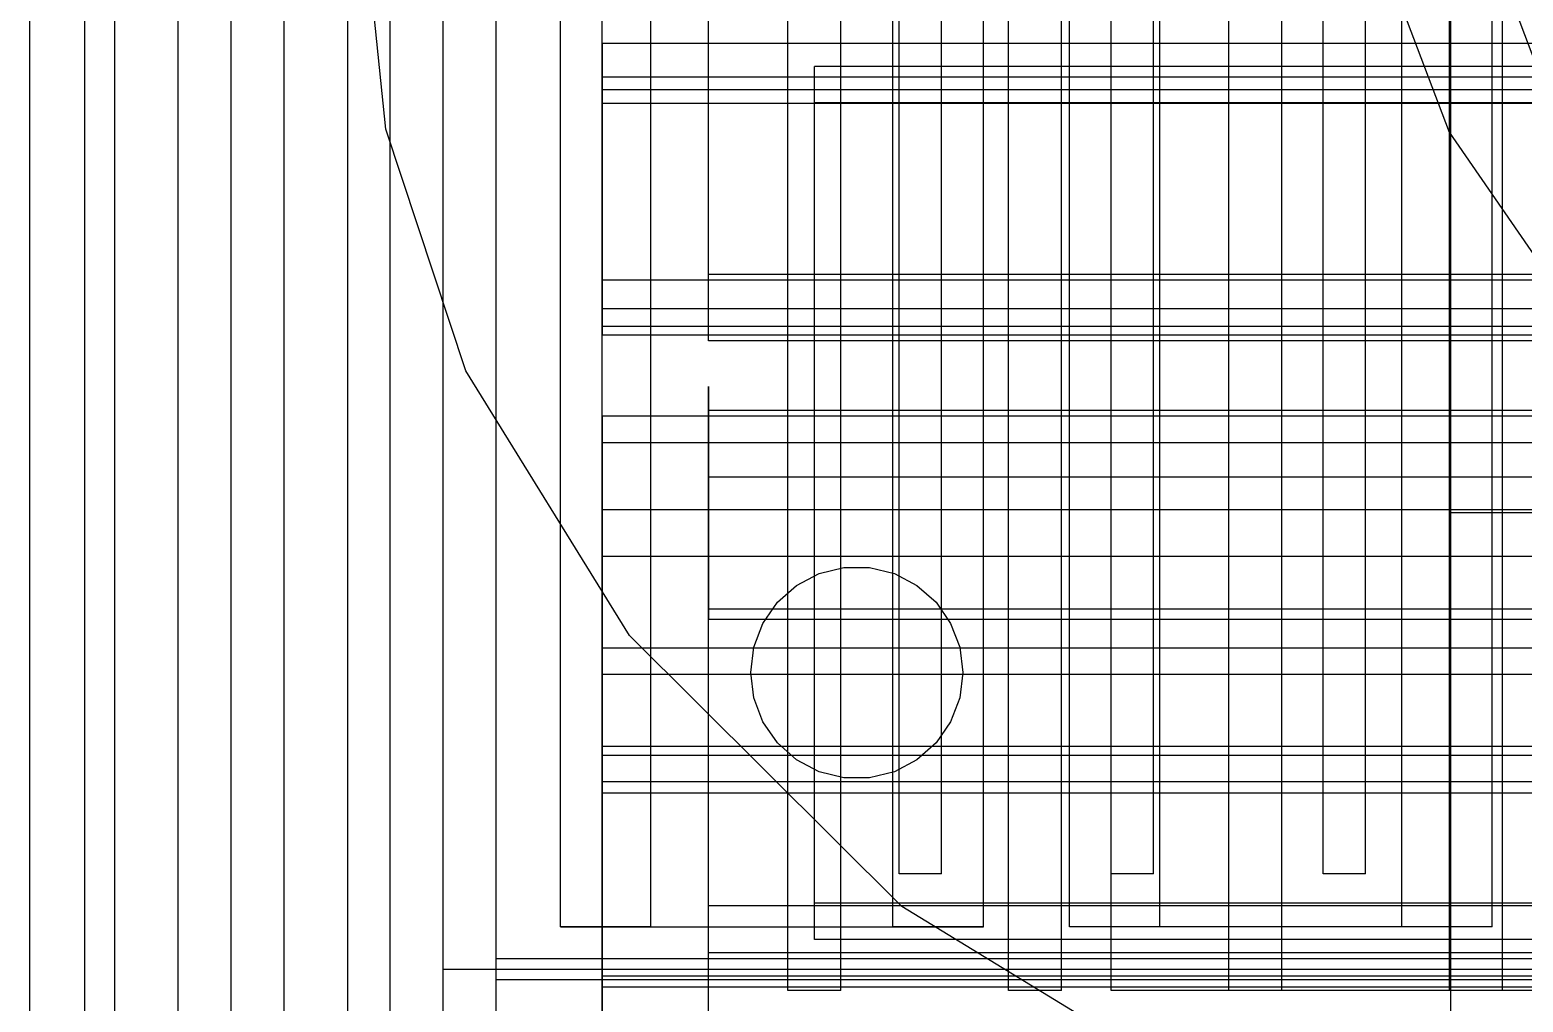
# Model space of a CAD drawing. Header units: millimetres. Extents: x -1175 to 655, y -895 to 720.
# Drawn here: x -975.57 to -967.82, y 33.79 to 38.84 of the extents above; entities that cross this region are included whole.
import ezdxf

# ---------------------------------------------------------------- set-up
doc = ezdxf.new("R2010")
doc.units = ezdxf.units.MM
doc.layers.add('HIDDEN', color=8, linetype='Continuous')
doc.layers.add('VISIBLE', color=7, linetype='Continuous')

msp = doc.modelspace()

# ---------------------------------------------------------------- linework, layer by layer
at = {"layer": 'HIDDEN'}
for points in [[(-968.1984, 110), (-968.1984, 33.08)], [(-968.1984, 96), (-968.1984, 33.08)], [(-974.7984, 31.32), (-974.7984, 56.84)], [(-974.7984, 31.32), (-974.7984, 56.84)], [(-974.7984, 32.48), (-974.7984, 56.84)], [(-974.7984, 31.32), (-974.7984, 56.84)], [(-974.5234, 31.65), (-974.5234, 56.51)], [(-974.5234, 31.65), (-974.5234, 56.51)], [(-974.5234, 31.65), (-974.5234, 56.51)], [(-974.5234, 31.65), (-974.5234, 56.51)], [(-975.5684, 31.1), (-975.5684, 56.4)], [(-975.5684, 31.1), (-975.5684, 56.4)], [(-975.2824, 31.1), (-975.2824, 56.4)], [(-975.2824, 31.1), (-975.2824, 56.4)], [(-975.2824, 31.1), (-975.2824, 56.4)], [(-975.2824, 31.1), (-975.2824, 56.4)], [(-975.2824, 31.1), (-975.2824, 56.4)], [(-975.2824, 31.1), (-975.2824, 56.4)], [(-975.2824, 31.1), (-975.2824, 56.4)], [(-975.2824, 31.1), (-975.2824, 56.4)], [(-975.2824, 31.1), (-975.2824, 56.4)], [(-975.2824, 31.1), (-975.2824, 56.4)], [(-975.2824, 31.1), (-975.2824, 56.4)], [(-975.2824, 31.1), (-975.2824, 56.4)], [(-975.2824, 31.1), (-975.2824, 56.4)], [(-975.2824, 31.1), (-975.2824, 56.4)], [(-975.2824, 31.1), (-975.2824, 56.4)], [(-975.2824, 31.1), (-975.2824, 56.4)], [(-975.2824, 31.1), (-975.2824, 56.4)], [(-975.2824, 31.1), (-975.2824, 56.4)], [(-975.2824, 31.1), (-975.2824, 56.4)], [(-975.2824, 31.1), (-975.2824, 56.4)], [(-975.1284, 31.1), (-975.1284, 56.4)], [(-975.1284, 31.1), (-975.1284, 56.4)], [(-975.1284, 32.48), (-975.1284, 56.4)], [(-975.1284, 31.1), (-975.1284, 56.4)], [(-974.2484, 31.98), (-974.2484, 56.18)], [(-974.2484, 31.98), (-974.2484, 56.18)], [(-974.2484, 31.98), (-974.2484, 56.18)], [(-974.2484, 31.98), (-974.2484, 56.18)], [(-973.6984, 32.53), (-973.6984, 55.63)], [(-973.6984, 32.53), (-973.6984, 55.63)], [(-973.6984, 32.53), (-973.6984, 55.63)], [(-973.6984, 32.53), (-973.6984, 55.63)], [(-973.6984, 32.53), (-973.6984, 55.63)], [(-973.6984, 32.53), (-973.6984, 55.63)], [(-973.4234, 32.805), (-973.4234, 55.355)], [(-973.4234, 32.805), (-973.4234, 55.355)], [(-973.4234, 32.805), (-973.4234, 55.355)], [(-973.4234, 32.805), (-973.4234, 55.355)], [(-973.4234, 32.805), (-973.4234, 55.355)], [(-973.4234, 32.805), (-973.4234, 55.355)], [(-973.4234, 32.805), (-973.4234, 55.355)], [(-973.4234, 32.805), (-973.4234, 55.355)], [(-973.1484, 33.08), (-973.1484, 55.08)], [(-973.1484, 33.08), (-973.1484, 55.08)], [(-973.1484, 33.08), (-973.1484, 55.08)], [(-973.1484, 33.08), (-973.1484, 55.08)], [(-973.1484, 33.355), (-973.1484, 54.805)], [(-973.1484, 33.355), (-973.1484, 54.805)], [(-973.1484, 33.355), (-973.1484, 54.805)], [(-973.1484, 33.355), (-973.1484, 54.805)], [(-973.1484, 33.355), (-973.1484, 54.805)], [(-973.1484, 33.355), (-973.1484, 54.805)], [(-973.9184, 33.63), (-973.9184, 54.53)], [(-973.9184, 33.63), (-973.9184, 54.53)], [(-973.9184, 33.63), (-973.9184, 54.53)], [(-971.6359, 33.85), (-971.6359, 54.31)], [(-971.6359, 33.85), (-971.6359, 54.31)], [(-971.3609, 33.85), (-971.3609, 54.31)], [(-971.3609, 33.85), (-971.3609, 54.31)], [(-970.4919, 33.85), (-970.4919, 54.31)], [(-970.4919, 33.85), (-970.4919, 54.31)], [(-970.2169, 33.85), (-970.2169, 54.31)], [(-970.2169, 33.85), (-970.2169, 54.31)], [(-969.9584, 33.85), (-969.9584, 54.31)], [(-969.9584, 33.85), (-969.9584, 54.31)], [(-969.3479, 33.85), (-969.3479, 54.31)], [(-969.3479, 33.85), (-969.3479, 54.31)], [(-969.0729, 33.85), (-969.0729, 54.31)], [(-969.0729, 33.85), (-969.0729, 54.31)], [(-968.2039, 33.85), (-968.2039, 54.31)], [(-968.2039, 33.85), (-968.2039, 54.31)], [(-967.9289, 33.85), (-967.9289, 54.31)], [(-967.9289, 33.85), (-967.9289, 54.31)], [(-972.8153, 34.18), (-972.8153, 53.98)], [(-972.3464, 34.18), (-972.3464, 53.98)], [(-971.0904, 34.18), (-971.0904, 53.98)], [(-970.6215, 34.18), (-970.6215, 53.98)], [(-970.1753, 34.18), (-970.1753, 53.98)], [(-969.7064, 34.18), (-969.7064, 53.98)], [(-968.4504, 34.18), (-968.4504, 53.98)], [(-967.9815, 34.18), (-967.9815, 53.98)], [(-971.0584, 34.455), (-971.0584, 53.705)], [(-971.0584, 34.455), (-971.0584, 53.705)], [(-971.0584, 34.455), (-971.0584, 53.705)], [(-971.0584, 34.455), (-971.0584, 53.705)], [(-971.0584, 34.455), (-971.0584, 53.705)], [(-971.0584, 34.455), (-971.0584, 53.705)], [(-970.8384, 34.455), (-970.8384, 53.705)], [(-970.8384, 34.455), (-970.8384, 53.705)], [(-970.8384, 34.455), (-970.8384, 53.705)], [(-970.8384, 34.455), (-970.8384, 53.705)], [(-970.8384, 34.455), (-970.8384, 53.705)], [(-970.8384, 34.455), (-970.8384, 53.705)], [(-969.9584, 34.455), (-969.9584, 53.705)], [(-969.9584, 34.455), (-969.9584, 53.705)], [(-969.9584, 34.455), (-969.9584, 53.705)], [(-969.9584, 34.455), (-969.9584, 53.705)], [(-969.9584, 34.455), (-969.9584, 53.705)], [(-969.9584, 34.455), (-969.9584, 53.705)], [(-969.7384, 34.455), (-969.7384, 53.705)], [(-969.7384, 34.455), (-969.7384, 53.705)], [(-969.7384, 34.455), (-969.7384, 53.705)], [(-969.7384, 34.455), (-969.7384, 53.705)], [(-969.7384, 34.455), (-969.7384, 53.705)], [(-969.7384, 34.455), (-969.7384, 53.705)], [(-968.8584, 34.455), (-968.8584, 53.705)], [(-968.8584, 34.455), (-968.8584, 53.705)], [(-968.8584, 34.455), (-968.8584, 53.705)], [(-968.8584, 34.455), (-968.8584, 53.705)], [(-968.8584, 34.455), (-968.8584, 53.705)], [(-968.8584, 34.455), (-968.8584, 53.705)], [(-968.6384, 34.455), (-968.6384, 53.705)], [(-968.6384, 34.455), (-968.6384, 53.705)], [(-968.6384, 34.455), (-968.6384, 53.705)], [(-968.6384, 34.455), (-968.6384, 53.705)], [(-968.6384, 34.455), (-968.6384, 53.705)], [(-968.6384, 34.455), (-968.6384, 53.705)], [(-968.1984, 36.33), (-968.1984, 51.83)], [(-968.1984, 36.33), (-968.1984, 51.83)], [(-967.7176, 38.5591), (-968.7332, 41.2369)], [(-969.2672, 41.1053), (-968.2046, 38.3035)], [(-972.5984, 38.7648), (-972.5984, 40.9432)], [(-972.0484, 37.5658), (-972.0484, 40.3792)], [(-972.0484, 37.5658), (-972.0484, 40.3792)], [(-972.5984, 38.5898), (-972.5984, 40.2126)], [(-972.5984, 38.5898), (-972.5984, 40.2126)], [(-972.0484, 37.2208), (-972.0484, 40.0342)], [(-972.0484, 37.2208), (-972.0484, 40.0342)], [(-972.5984, 37.5368), (-972.5984, 39.7152)], [(-972.5984, 37.3874), (-972.5984, 39.0102)], [(-972.5984, 37.3874), (-972.5984, 39.0102)], [(-972.5984, 38.7648), (-972.5984, 37.5368)], [(-941.7984, 38.7648), (-972.5984, 38.7648)], [(-972.5984, 37.3874), (-972.5984, 38.5898)], [(-941.7984, 38.5898), (-972.5984, 38.5898)], [(-972.5984, 37.3874), (-972.5984, 38.5898)], [(-941.7984, 38.5898), (-972.5984, 38.5898)], [(-971.4984, 38.4557), (-971.4984, 38.6442)], [(-942.8984, 38.6442), (-971.4984, 38.6442)], [(-971.4984, 34.3043), (-971.4984, 38.6442)], [(-971.4984, 38.4557), (-971.4984, 38.6442)], [(-942.8984, 38.6442), (-971.4984, 38.6442)], [(-971.4984, 34.3043), (-971.4984, 38.6442)], [(-972.5984, 37.2952), (-972.5984, 38.5232)], [(-941.7984, 38.5232), (-972.5984, 38.5232)], [(-972.5984, 36.3448), (-972.5984, 38.5232)], [(-972.5984, 38.4526), (-972.5984, 37.2502)], [(-941.7984, 38.4526), (-972.5984, 38.4526)], [(-972.5984, 36.8298), (-972.5984, 38.4526)], [(-972.5984, 38.4526), (-972.5984, 37.2502)], [(-941.7984, 38.4526), (-972.5984, 38.4526)], [(-972.5984, 36.8298), (-972.5984, 38.4526)], [(-942.8984, 38.4557), (-971.4984, 38.4557)], [(-971.4984, 34.1158), (-971.4984, 38.4557)], [(-942.8984, 38.4557), (-971.4984, 38.4557)], [(-971.4984, 34.1158), (-971.4984, 38.4557)], [(-968.2046, 38.3035), (-966.5024, 35.8374)], [(-941.7984, 37.5368), (-972.5984, 37.5368)], [(-972.0484, 37.2208), (-972.0484, 37.5658)], [(-942.3484, 37.5658), (-972.0484, 37.5658)], [(-972.0484, 37.2208), (-972.0484, 37.5658)], [(-942.3484, 37.5658), (-972.0484, 37.5658)], [(-941.7984, 37.3874), (-972.5984, 37.3874)], [(-941.7984, 37.3874), (-972.5984, 37.3874)], [(-941.7984, 37.2952), (-972.5984, 37.2952)], [(-972.5984, 35.1168), (-972.5984, 37.2952)], [(-941.7984, 37.2502), (-972.5984, 37.2502)], [(-972.5984, 35.6274), (-972.5984, 37.2502)], [(-941.7984, 37.2502), (-972.5984, 37.2502)], [(-972.5984, 35.6274), (-972.5984, 37.2502)], [(-942.3484, 37.2208), (-972.0484, 37.2208)], [(-942.3484, 37.2208), (-972.0484, 37.2208)], [(-972.0484, 36.985), (-972.0484, 36.9674)], [(-972.0484, 36.9674), (-972.0484, 36.985)], [(-972.0484, 36.985), (-972.0484, 36.9674)], [(-972.0484, 36.9674), (-972.0484, 36.985)], [(-972.0484, 36.985), (-972.0484, 36.9674)], [(-972.0484, 36.9674), (-972.0484, 36.985)], [(-972.0484, 36.985), (-972.0484, 36.9674)], [(-972.0484, 36.9674), (-972.0484, 36.985)], [(-972.0484, 36.985), (-972.0484, 36.9674)], [(-972.0484, 36.9674), (-972.0484, 36.985)], [(-972.0484, 36.985), (-972.0484, 36.9674)], [(-972.0484, 36.9674), (-972.0484, 36.985)], [(-972.0484, 36.985), (-972.0484, 36.9674)], [(-972.0484, 36.9674), (-972.0484, 36.985)], [(-972.0484, 36.985), (-972.0484, 36.9674)], [(-972.0484, 36.9674), (-972.0484, 36.985)], [(-972.0484, 36.985), (-972.0484, 36.9674)], [(-972.0484, 36.9674), (-972.0484, 36.985)], [(-972.0484, 36.9674), (-972.0484, 36.9157)], [(-972.0484, 36.9157), (-972.0484, 36.9674)], [(-972.0484, 36.9674), (-972.0484, 36.9157)], [(-972.0484, 36.9157), (-972.0484, 36.9674)], [(-972.0484, 36.9674), (-972.0484, 36.9157)], [(-972.0484, 36.9157), (-972.0484, 36.9674)], [(-972.0484, 36.9674), (-972.0484, 36.9157)], [(-972.0484, 36.9157), (-972.0484, 36.9674)], [(-972.0484, 36.9674), (-972.0484, 36.9157)], [(-972.0484, 36.9157), (-972.0484, 36.9674)], [(-972.0484, 36.9674), (-972.0484, 36.9157)], [(-972.0484, 36.9157), (-972.0484, 36.9674)], [(-972.0484, 36.9674), (-972.0484, 36.9157)], [(-972.0484, 36.9157), (-972.0484, 36.9674)], [(-972.0484, 36.9674), (-972.0484, 36.9157)], [(-972.0484, 36.9157), (-972.0484, 36.9674)], [(-972.0484, 36.9674), (-972.0484, 36.9157)], [(-972.0484, 36.9157), (-972.0484, 36.9674)], [(-972.0484, 36.9157), (-972.0484, 36.8328)], [(-972.0484, 36.8328), (-972.0484, 36.9157)], [(-972.0484, 36.9157), (-972.0484, 36.8328)], [(-972.0484, 36.8328), (-972.0484, 36.9157)], [(-972.0484, 36.9157), (-972.0484, 36.8328)], [(-972.0484, 36.8328), (-972.0484, 36.9157)], [(-972.0484, 36.9157), (-972.0484, 36.8328)], [(-972.0484, 36.8328), (-972.0484, 36.9157)], [(-972.0484, 36.9157), (-972.0484, 36.8328)], [(-972.0484, 36.8328), (-972.0484, 36.9157)], [(-972.0484, 36.9157), (-972.0484, 36.8328)], [(-972.0484, 36.8328), (-972.0484, 36.9157)], [(-972.0484, 36.9157), (-972.0484, 36.8328)], [(-972.0484, 36.8328), (-972.0484, 36.9157)], [(-972.0484, 36.9157), (-972.0484, 36.8328)], [(-972.0484, 36.8328), (-972.0484, 36.9157)], [(-972.0484, 36.9157), (-972.0484, 36.8328)], [(-972.0484, 36.8328), (-972.0484, 36.9157)], [(-972.5984, 36.8298), (-972.5984, 35.6274)], [(-941.7984, 36.8298), (-972.5984, 36.8298)], [(-972.5984, 36.8298), (-972.5984, 35.6274)], [(-941.7984, 36.8298), (-972.5984, 36.8298)], [(-972.0484, 36.5142), (-972.0484, 36.8592)], [(-942.3484, 36.8592), (-972.0484, 36.8592)], [(-972.0484, 34.0458), (-972.0484, 36.8592)], [(-972.0484, 36.5142), (-972.0484, 36.8592)], [(-942.3484, 36.8592), (-972.0484, 36.8592)], [(-972.0484, 34.0458), (-972.0484, 36.8592)], [(-972.0484, 36.8328), (-972.0484, 36.7237)], [(-972.0484, 36.7237), (-972.0484, 36.8328)], [(-972.0484, 36.8328), (-972.0484, 36.7237)], [(-972.0484, 36.7237), (-972.0484, 36.8328)], [(-972.0484, 36.8328), (-972.0484, 36.7237)], [(-972.0484, 36.7237), (-972.0484, 36.8328)], [(-972.0484, 36.8328), (-972.0484, 36.7237)], [(-972.0484, 36.7237), (-972.0484, 36.8328)], [(-972.0484, 36.8328), (-972.0484, 36.7237)], [(-972.0484, 36.7237), (-972.0484, 36.8328)], [(-972.0484, 36.8328), (-972.0484, 36.7237)], [(-972.0484, 36.7237), (-972.0484, 36.8328)], [(-972.0484, 36.8328), (-972.0484, 36.7237)], [(-972.0484, 36.7237), (-972.0484, 36.8328)], [(-972.0484, 36.8328), (-972.0484, 36.7237)], [(-972.0484, 36.7237), (-972.0484, 36.8328)], [(-972.0484, 36.8328), (-972.0484, 36.7237)], [(-972.0484, 36.7237), (-972.0484, 36.8328)], [(-972.0484, 36.7237), (-972.0484, 36.5945)], [(-972.0484, 36.5945), (-972.0484, 36.7237)], [(-972.0484, 36.7237), (-972.0484, 36.5945)], [(-972.0484, 36.5945), (-972.0484, 36.7237)], [(-972.0484, 36.7237), (-972.0484, 36.5945)], [(-972.0484, 36.5945), (-972.0484, 36.7237)], [(-972.0484, 36.7237), (-972.0484, 36.5945)], [(-972.0484, 36.5945), (-972.0484, 36.7237)], [(-972.0484, 36.7237), (-972.0484, 36.5945)], [(-972.0484, 36.5945), (-972.0484, 36.7237)], [(-972.0484, 36.7237), (-972.0484, 36.5945)], [(-972.0484, 36.5945), (-972.0484, 36.7237)], [(-972.0484, 36.7237), (-972.0484, 36.5945)], [(-972.0484, 36.5945), (-972.0484, 36.7237)], [(-972.0484, 36.7237), (-972.0484, 36.5945)], [(-972.0484, 36.5945), (-972.0484, 36.7237)], [(-972.0484, 36.7237), (-972.0484, 36.5945)], [(-972.0484, 36.5945), (-972.0484, 36.7237)], [(-972.5984, 35.4902), (-972.5984, 36.6926)], [(-941.7984, 36.6926), (-972.5984, 36.6926)], [(-972.5984, 35.0698), (-972.5984, 36.6926)], [(-972.5984, 35.4902), (-972.5984, 36.6926)], [(-941.7984, 36.6926), (-972.5984, 36.6926)], [(-972.5984, 35.0698), (-972.5984, 36.6926)], [(-972.0484, 36.5945), (-972.0484, 36.4529)], [(-972.0484, 36.4529), (-972.0484, 36.5945)], [(-972.0484, 36.5945), (-972.0484, 36.4529)], [(-972.0484, 36.4529), (-972.0484, 36.5945)], [(-972.0484, 36.5945), (-972.0484, 36.4529)], [(-972.0484, 36.4529), (-972.0484, 36.5945)], [(-972.0484, 36.5945), (-972.0484, 36.4529)], [(-972.0484, 36.4529), (-972.0484, 36.5945)], [(-972.0484, 36.5945), (-972.0484, 36.4529)], [(-972.0484, 36.4529), (-972.0484, 36.5945)], [(-972.0484, 36.5945), (-972.0484, 36.4529)], [(-972.0484, 36.4529), (-972.0484, 36.5945)], [(-972.0484, 36.5945), (-972.0484, 36.4529)], [(-972.0484, 36.4529), (-972.0484, 36.5945)], [(-972.0484, 36.5945), (-972.0484, 36.4529)], [(-972.0484, 36.4529), (-972.0484, 36.5945)], [(-972.0484, 36.5945), (-972.0484, 36.4529)], [(-972.0484, 36.4529), (-972.0484, 36.5945)], [(-942.3484, 36.5142), (-972.0484, 36.5142)], [(-972.0484, 33.7008), (-972.0484, 36.5142)], [(-942.3484, 36.5142), (-972.0484, 36.5142)], [(-972.0484, 33.7008), (-972.0484, 36.5142)], [(-972.0484, 36.4529), (-972.0484, 36.3071)], [(-972.0484, 36.3071), (-972.0484, 36.4529)], [(-972.0484, 36.4529), (-972.0484, 36.3071)], [(-972.0484, 36.3071), (-972.0484, 36.4529)], [(-972.0484, 36.4529), (-972.0484, 36.3071)], [(-972.0484, 36.3071), (-972.0484, 36.4529)], [(-972.0484, 36.4529), (-972.0484, 36.3071)], [(-972.0484, 36.3071), (-972.0484, 36.4529)], [(-972.0484, 36.4529), (-972.0484, 36.3071)], [(-972.0484, 36.3071), (-972.0484, 36.4529)], [(-972.0484, 36.4529), (-972.0484, 36.3071)], [(-972.0484, 36.3071), (-972.0484, 36.4529)], [(-972.0484, 36.4529), (-972.0484, 36.3071)], [(-972.0484, 36.3071), (-972.0484, 36.4529)], [(-972.0484, 36.4529), (-972.0484, 36.3071)], [(-972.0484, 36.3071), (-972.0484, 36.4529)], [(-972.0484, 36.4529), (-972.0484, 36.3071)], [(-972.0484, 36.3071), (-972.0484, 36.4529)], [(-972.5984, 35.1168), (-972.5984, 36.3448)], [(-941.7984, 36.3448), (-972.5984, 36.3448)], [(-972.0484, 36.3071), (-972.0484, 36.1655)], [(-972.0484, 36.1655), (-972.0484, 36.3071)], [(-972.0484, 36.3071), (-972.0484, 36.1655)], [(-972.0484, 36.1655), (-972.0484, 36.3071)], [(-972.0484, 36.3071), (-972.0484, 36.1655)], [(-972.0484, 36.1655), (-972.0484, 36.3071)], [(-972.0484, 36.3071), (-972.0484, 36.1655)], [(-972.0484, 36.1655), (-972.0484, 36.3071)], [(-972.0484, 36.3071), (-972.0484, 36.1655)], [(-972.0484, 36.1655), (-972.0484, 36.3071)], [(-972.0484, 36.3071), (-972.0484, 36.1655)], [(-972.0484, 36.1655), (-972.0484, 36.3071)], [(-972.0484, 36.3071), (-972.0484, 36.1655)], [(-972.0484, 36.1655), (-972.0484, 36.3071)], [(-972.0484, 36.3071), (-972.0484, 36.1655)], [(-972.0484, 36.1655), (-972.0484, 36.3071)], [(-972.0484, 36.3071), (-972.0484, 36.1655)], [(-972.0484, 36.1655), (-972.0484, 36.3071)], [(-968.1984, 36.33), (-946.1984, 36.33)], [(-968.1984, 36.33), (-946.1984, 36.33)], [(-972.5984, 36.1032), (-972.5984, 34.8752)], [(-941.7984, 36.1032), (-972.5984, 36.1032)], [(-972.5984, 33.9248), (-972.5984, 36.1032)], [(-972.0484, 36.1655), (-972.0484, 36.0363)], [(-972.0484, 36.0363), (-972.0484, 36.1655)], [(-972.0484, 36.1655), (-972.0484, 36.0363)], [(-972.0484, 36.0363), (-972.0484, 36.1655)], [(-972.0484, 36.1655), (-972.0484, 36.0363)], [(-972.0484, 36.0363), (-972.0484, 36.1655)], [(-972.0484, 36.1655), (-972.0484, 36.0363)], [(-972.0484, 36.0363), (-972.0484, 36.1655)], [(-972.0484, 36.1655), (-972.0484, 36.0363)], [(-972.0484, 36.0363), (-972.0484, 36.1655)], [(-972.0484, 36.1655), (-972.0484, 36.0363)], [(-972.0484, 36.0363), (-972.0484, 36.1655)], [(-972.0484, 36.1655), (-972.0484, 36.0363)], [(-972.0484, 36.0363), (-972.0484, 36.1655)], [(-972.0484, 36.1655), (-972.0484, 36.0363)], [(-972.0484, 36.0363), (-972.0484, 36.1655)], [(-972.0484, 36.1655), (-972.0484, 36.0363)], [(-972.0484, 36.0363), (-972.0484, 36.1655)], [(-972.0484, 36.0363), (-972.0484, 35.9272)], [(-972.0484, 35.9272), (-972.0484, 36.0363)], [(-972.0484, 36.0363), (-972.0484, 35.9272)], [(-972.0484, 35.9272), (-972.0484, 36.0363)], [(-972.0484, 36.0363), (-972.0484, 35.9272)], [(-972.0484, 35.9272), (-972.0484, 36.0363)], [(-972.0484, 36.0363), (-972.0484, 35.9272)], [(-972.0484, 35.9272), (-972.0484, 36.0363)], [(-972.0484, 36.0363), (-972.0484, 35.9272)], [(-972.0484, 35.9272), (-972.0484, 36.0363)], [(-972.0484, 36.0363), (-972.0484, 35.9272)], [(-972.0484, 35.9272), (-972.0484, 36.0363)], [(-972.0484, 36.0363), (-972.0484, 35.9272)], [(-972.0484, 35.9272), (-972.0484, 36.0363)], [(-972.0484, 36.0363), (-972.0484, 35.9272)], [(-972.0484, 35.9272), (-972.0484, 36.0363)], [(-972.0484, 36.0363), (-972.0484, 35.9272)], [(-972.0484, 35.9272), (-972.0484, 36.0363)], [(-971.4734, 36.0143), (-971.3447, 36.046)], [(-971.4734, 36.0143), (-971.3447, 36.046)], [(-971.3447, 36.046), (-971.2121, 36.046)], [(-971.3447, 36.046), (-971.2121, 36.046)], [(-971.2121, 36.046), (-971.0834, 36.0143)], [(-971.2121, 36.046), (-971.0834, 36.0143)], [(-971.6901, 35.8647), (-971.5908, 35.9526)], [(-971.6901, 35.8647), (-971.5908, 35.9526)], [(-971.5908, 35.9526), (-971.4734, 36.0143)], [(-971.5908, 35.9526), (-971.4734, 36.0143)], [(-971.0834, 36.0143), (-970.966, 35.9526)], [(-971.0834, 36.0143), (-970.966, 35.9526)], [(-970.966, 35.9526), (-970.8667, 35.8647)], [(-970.966, 35.9526), (-970.8667, 35.8647)], [(-972.0484, 35.9272), (-972.0484, 35.8443)], [(-972.0484, 35.8443), (-972.0484, 35.9272)], [(-972.0484, 35.9272), (-972.0484, 35.8443)], [(-972.0484, 35.8443), (-972.0484, 35.9272)], [(-972.0484, 35.9272), (-972.0484, 35.8443)], [(-972.0484, 35.8443), (-972.0484, 35.9272)], [(-972.0484, 35.9272), (-972.0484, 35.8443)], [(-972.0484, 35.8443), (-972.0484, 35.9272)], [(-972.0484, 35.9272), (-972.0484, 35.8443)], [(-972.0484, 35.8443), (-972.0484, 35.9272)], [(-972.0484, 35.9272), (-972.0484, 35.8443)], [(-972.0484, 35.8443), (-972.0484, 35.9272)], [(-972.0484, 35.9272), (-972.0484, 35.8443)], [(-972.0484, 35.8443), (-972.0484, 35.9272)], [(-972.0484, 35.9272), (-972.0484, 35.8443)], [(-972.0484, 35.8443), (-972.0484, 35.9272)], [(-972.0484, 35.9272), (-972.0484, 35.8443)], [(-972.0484, 35.8443), (-972.0484, 35.9272)], [(-972.0484, 35.8443), (-972.0484, 35.7926)], [(-972.0484, 35.7926), (-972.0484, 35.8443)], [(-972.0484, 35.8443), (-972.0484, 35.7926)], [(-972.0484, 35.7926), (-972.0484, 35.8443)], [(-972.0484, 35.8443), (-972.0484, 35.7926)], [(-972.0484, 35.7926), (-972.0484, 35.8443)], [(-972.0484, 35.8443), (-972.0484, 35.7926)], [(-972.0484, 35.7926), (-972.0484, 35.8443)], [(-972.0484, 35.8443), (-972.0484, 35.7926)], [(-972.0484, 35.7926), (-972.0484, 35.8443)], [(-972.0484, 35.8443), (-972.0484, 35.7926)], [(-972.0484, 35.7926), (-972.0484, 35.8443)], [(-972.0484, 35.8443), (-972.0484, 35.7926)], [(-972.0484, 35.7926), (-972.0484, 35.8443)], [(-972.0484, 35.8443), (-972.0484, 35.7926)], [(-972.0484, 35.7926), (-972.0484, 35.8443)], [(-972.0484, 35.8443), (-972.0484, 35.7926)], [(-972.0484, 35.7926), (-972.0484, 35.8443)], [(-942.3484, 35.83), (-972.0484, 35.83)], [(-972.0484, 34.29), (-972.0484, 35.83)], [(-942.3484, 35.83), (-972.0484, 35.83)], [(-972.0484, 34.29), (-972.0484, 35.83)], [(-972.0484, 35.7926), (-972.0484, 35.775)], [(-972.0484, 35.775), (-972.0484, 35.7926)], [(-972.0484, 35.7926), (-972.0484, 35.775)], [(-972.0484, 35.775), (-972.0484, 35.7926)], [(-972.0484, 35.7926), (-972.0484, 35.775)], [(-972.0484, 35.775), (-972.0484, 35.7926)], [(-972.0484, 35.7926), (-972.0484, 35.775)], [(-972.0484, 35.775), (-972.0484, 35.7926)], [(-972.0484, 35.7926), (-972.0484, 35.775)], [(-972.0484, 35.775), (-972.0484, 35.7926)], [(-972.0484, 35.7926), (-972.0484, 35.775)], [(-972.0484, 35.775), (-972.0484, 35.7926)], [(-972.0484, 35.7926), (-972.0484, 35.775)], [(-972.0484, 35.775), (-972.0484, 35.7926)], [(-972.0484, 35.7926), (-972.0484, 35.775)], [(-972.0484, 35.775), (-972.0484, 35.7926)], [(-972.0484, 35.7926), (-972.0484, 35.775)], [(-972.0484, 35.775), (-972.0484, 35.7926)], [(-971.7654, 35.7556), (-971.6901, 35.8647)], [(-971.7654, 35.7556), (-971.6901, 35.8647)], [(-970.8667, 35.8647), (-970.7914, 35.7556)], [(-970.8667, 35.8647), (-970.7914, 35.7556)], [(-942.3484, 35.775), (-972.0484, 35.775)], [(-942.3484, 35.775), (-972.0484, 35.775)], [(-942.3484, 35.775), (-972.0484, 35.775)], [(-942.3484, 35.775), (-972.0484, 35.775)], [(-942.3484, 35.775), (-972.0484, 35.775)], [(-942.3484, 35.775), (-972.0484, 35.775)], [(-942.3484, 35.775), (-972.0484, 35.775)], [(-942.3484, 35.775), (-972.0484, 35.775)], [(-942.3484, 35.775), (-972.0484, 35.775)], [(-971.8124, 35.6316), (-971.7654, 35.7556)], [(-971.8124, 35.6316), (-971.7654, 35.7556)], [(-970.7914, 35.7556), (-970.7444, 35.6316)], [(-970.7914, 35.7556), (-970.7444, 35.6316)], [(-941.7984, 35.6274), (-972.5984, 35.6274)], [(-941.7984, 35.6274), (-972.5984, 35.6274)], [(-971.8284, 35.5), (-971.8124, 35.6316)], [(-971.8284, 35.5), (-971.8124, 35.6316)], [(-970.7444, 35.6316), (-970.7284, 35.5)], [(-970.7444, 35.6316), (-970.7284, 35.5)], [(-941.7984, 35.4902), (-972.5984, 35.4902)], [(-972.5984, 33.8674), (-972.5984, 35.4902)], [(-941.7984, 35.4902), (-972.5984, 35.4902)], [(-972.5984, 33.8674), (-972.5984, 35.4902)], [(-971.8124, 35.3684), (-971.8284, 35.5)], [(-971.8124, 35.3684), (-971.8284, 35.5)], [(-970.7284, 35.5), (-970.7444, 35.3684)], [(-970.7284, 35.5), (-970.7444, 35.3684)], [(-971.7654, 35.2444), (-971.8124, 35.3684)], [(-971.7654, 35.2444), (-971.8124, 35.3684)], [(-970.7444, 35.3684), (-970.7914, 35.2444)], [(-970.7444, 35.3684), (-970.7914, 35.2444)], [(-971.6901, 35.1353), (-971.7654, 35.2444)], [(-971.6901, 35.1353), (-971.7654, 35.2444)], [(-970.7914, 35.2444), (-970.8667, 35.1353)], [(-970.7914, 35.2444), (-970.8667, 35.1353)], [(-941.7984, 35.1168), (-972.5984, 35.1168)], [(-971.5908, 35.0474), (-971.6901, 35.1353)], [(-971.5908, 35.0474), (-971.6901, 35.1353)], [(-970.8667, 35.1353), (-970.966, 35.0474)], [(-970.8667, 35.1353), (-970.966, 35.0474)], [(-972.5984, 33.8674), (-972.5984, 35.0698)], [(-941.7984, 35.0698), (-972.5984, 35.0698)], [(-972.5984, 33.8674), (-972.5984, 35.0698)], [(-941.7984, 35.0698), (-972.5984, 35.0698)], [(-971.4734, 34.9857), (-971.5908, 35.0474)], [(-971.4734, 34.9857), (-971.5908, 35.0474)], [(-970.966, 35.0474), (-971.0834, 34.9857)], [(-970.966, 35.0474), (-971.0834, 34.9857)], [(-971.3447, 34.954), (-971.4734, 34.9857)], [(-971.3447, 34.954), (-971.4734, 34.9857)], [(-971.2121, 34.954), (-971.3447, 34.954)], [(-971.2121, 34.954), (-971.3447, 34.954)], [(-971.0834, 34.9857), (-971.2121, 34.954)], [(-971.0834, 34.9857), (-971.2121, 34.954)], [(-972.5984, 34.9326), (-972.5984, 33.7302)], [(-941.7984, 34.9326), (-972.5984, 34.9326)], [(-972.5984, 33.3098), (-972.5984, 34.9326)], [(-972.5984, 34.9326), (-972.5984, 33.7302)], [(-941.7984, 34.9326), (-972.5984, 34.9326)], [(-972.5984, 33.3098), (-972.5984, 34.9326)], [(-941.7984, 34.8752), (-972.5984, 34.8752)], [(-972.5984, 32.6968), (-972.5984, 34.8752)], [(-970.8384, 34.455), (-971.0584, 34.455)], [(-970.8384, 34.455), (-971.0584, 34.455)], [(-970.8384, 34.455), (-971.0584, 34.455)], [(-970.8384, 34.455), (-971.0584, 34.455)], [(-970.8384, 34.455), (-971.0584, 34.455)], [(-970.8384, 34.455), (-971.0584, 34.455)], [(-969.7384, 34.455), (-969.9584, 34.455)], [(-969.7384, 34.455), (-969.9584, 34.455)], [(-969.7384, 34.455), (-969.9584, 34.455)], [(-969.7384, 34.455), (-969.9584, 34.455)], [(-969.7384, 34.455), (-969.9584, 34.455)], [(-969.7384, 34.455), (-969.9584, 34.455)], [(-968.6384, 34.455), (-968.8584, 34.455)], [(-968.6384, 34.455), (-968.8584, 34.455)], [(-968.6384, 34.455), (-968.8584, 34.455)], [(-968.6384, 34.455), (-968.8584, 34.455)], [(-968.6384, 34.455), (-968.8584, 34.455)], [(-968.6384, 34.455), (-968.8584, 34.455)], [(-942.3484, 34.29), (-972.0484, 34.29)], [(-942.3484, 34.29), (-972.0484, 34.29)], [(-971.4984, 34.1158), (-971.4984, 34.3043)], [(-942.8984, 34.3043), (-971.4984, 34.3043)], [(-971.4984, 34.1158), (-971.4984, 34.3043)], [(-942.8984, 34.3043), (-971.4984, 34.3043)], [(-972.8153, 34.18), (-971.0904, 34.18)], [(-972.3464, 34.18), (-972.8153, 34.18)], [(-972.3464, 34.18), (-970.6215, 34.18)], [(-970.6215, 34.18), (-971.0904, 34.18)], [(-968.4504, 34.18), (-970.1753, 34.18)], [(-969.7064, 34.18), (-970.1753, 34.18)], [(-967.9815, 34.18), (-969.7064, 34.18)], [(-967.9815, 34.18), (-968.4504, 34.18)], [(-942.8984, 34.1158), (-971.4984, 34.1158)], [(-942.8984, 34.1158), (-971.4984, 34.1158)], [(-941.2484, 34.015), (-973.1484, 34.015)], [(-973.1484, 33.245), (-973.1484, 34.015)], [(-941.2484, 34.015), (-973.1484, 34.015)], [(-973.1484, 33.245), (-973.1484, 34.015)], [(-972.0484, 33.7008), (-972.0484, 34.0458)], [(-942.3484, 34.0458), (-972.0484, 34.0458)], [(-972.0484, 33.7008), (-972.0484, 34.0458)], [(-942.3484, 34.0458), (-972.0484, 34.0458)], [(-940.9734, 33.96), (-973.4234, 33.96)], [(-973.4234, 33.08), (-973.4234, 33.96)], [(-940.9734, 33.96), (-973.4234, 33.96)], [(-973.4234, 33.08), (-973.4234, 33.96)], [(-941.2484, 33.905), (-973.1484, 33.905)], [(-973.1484, 33.135), (-973.1484, 33.905)], [(-941.2484, 33.905), (-973.1484, 33.905)], [(-973.1484, 33.135), (-973.1484, 33.905)], [(-972.5984, 33.9248), (-972.5984, 32.6968)], [(-941.7984, 33.9248), (-972.5984, 33.9248)], [(-941.7984, 33.8674), (-972.5984, 33.8674)], [(-941.7984, 33.8674), (-972.5984, 33.8674)], [(-971.3609, 33.85), (-971.6359, 33.85)], [(-971.3609, 33.85), (-971.6359, 33.85)], [(-970.2169, 33.85), (-970.4919, 33.85)], [(-970.2169, 33.85), (-970.4919, 33.85)], [(-967.5384, 33.85), (-969.9584, 33.85)], [(-967.5384, 33.85), (-969.9584, 33.85)], [(-969.0729, 33.85), (-969.3479, 33.85)], [(-969.0729, 33.85), (-969.3479, 33.85)], [(-967.9289, 33.85), (-968.2039, 33.85)], [(-967.9289, 33.85), (-968.2039, 33.85)]]:
    msp.add_lwpolyline(points, dxfattribs=at)
at = {"layer": 'VISIBLE'}
for points in [[(-973.7209, 38.3192), (-973.8344, 39.4166)], [(-973.3058, 37.066), (-973.7209, 38.3192)], [(-972.4581, 35.6929), (-973.3058, 37.066)], [(-971.0439, 34.287), (-972.4581, 35.6929)], [(-968.7927, 32.9102), (-971.0439, 34.287)]]:
    msp.add_lwpolyline(points, dxfattribs=at)

doc.saveas('drawing.dxf')
